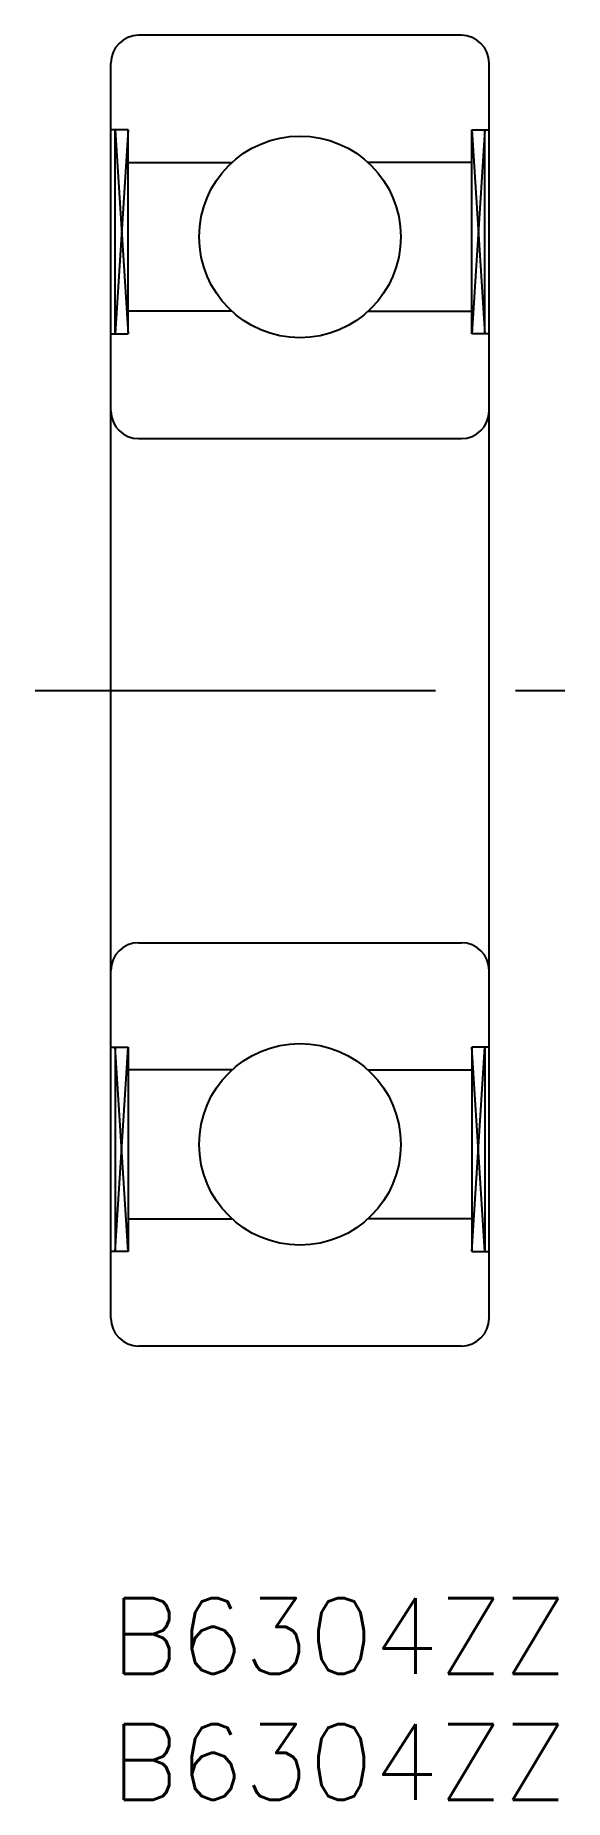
# Model space of a CAD drawing. Extents: x -3 to 18, y -8 to 62.
import ezdxf

# ---------------------------------------------------------------- set-up
doc = ezdxf.new("R2010")
doc.units = 0
doc.header["$LTSCALE"] = 0.5
doc.linetypes.add('CENTER', pattern=[50.8, 31.75, -6.35, 6.35, -6.35])
for name, color, linetype in [('MSM_CENTER', 1, 'CENTER'), ('MSM_CONTINUOUS', 7, 'CONTINUOUS'), ('MSM_NARROW', 5, 'CONTINUOUS'), ('MSM_PART_NUMBER', 7, 'CONTINUOUS')]:
    doc.layers.add(name, color=color, linetype=linetype)
doc.styles.get("Standard").update_dxf_attribs({"font": 'txt.shx', "height": 3, "bigfont": 'bigfont.shx'})

# ---------------------------------------------------------------- blocks, each defined once
blk = doc.blocks.new('*U2')
at = {"layer": 'MSM_PART_NUMBER'}
blk.add_text('B6304ZZ', height=3, dxfattribs=at).set_placement((0, -3))
blk = doc.blocks.new('*U3')
at = {"layer": 'MSM_PART_NUMBER'}
blk.add_text('B6304ZZ', height=3, dxfattribs=at).set_placement((0, -8))

msp = doc.modelspace()

# ---------------------------------------------------------------- linework, layer by layer
at = {"layer": 'MSM_CENTER'}
msp.add_line((-3, 36), (18, 36), dxfattribs=at)
at = {"layer": 'MSM_CONTINUOUS'}
for p, q in [((13.9, 62), (1.1, 62)), ((0, 11.1), (0, 60.9)), ((15, 11.1), (15, 60.9)), ((0.69, 58.25), (0, 58.25)), ((0.172, 50.15), (0.172, 58.25)), ((0.69, 50.15), (0.69, 58.25)), ((14.31, 50.15), (14.31, 58.25)), ((14.31, 58.25), (15, 58.25)), ((14.828, 50.15), (14.828, 58.25)), ((0.69, 56.95), (4.799, 56.95)), ((14.31, 56.95), (10.201, 56.95)), ((4.799, 51.05), (0.69, 51.05)), ((10.201, 51.05), (14.31, 51.05)), ((0, 50.15), (0.69, 50.15)), ((15, 50.15), (14.31, 50.15)), ((1.1, 46), (13.9, 46)), ((1.1, 26), (13.9, 26)), ((0, 21.85), (0.69, 21.85)), ((0.172, 21.85), (0.172, 13.75)), ((0.69, 21.85), (0.69, 13.75)), ((14.31, 21.85), (14.31, 13.75)), ((15, 21.85), (14.31, 21.85)), ((14.828, 21.85), (14.828, 13.75)), ((4.799, 20.95), (0.69, 20.95)), ((10.201, 20.95), (14.31, 20.95)), ((0.69, 15.05), (4.799, 15.05)), ((14.31, 15.05), (10.201, 15.05)), ((0.69, 13.75), (0, 13.75)), ((14.31, 13.75), (15, 13.75)), ((13.9, 10), (1.1, 10))]:
    msp.add_line(p, q, dxfattribs=at)
for centre in [(7.5, 54), (7.5, 18)]:
    msp.add_circle(centre, 4, dxfattribs=at)
for centre, start, end in [((1.1, 60.9), 90, 180), ((13.9, 60.9), 0, 90), ((1.1, 47.1), 180, 270), ((13.9, 47.1), 270, 0), ((1.1, 24.9), 90, 180), ((13.9, 24.9), 0, 90), ((1.1, 11.1), 180, 270), ((13.9, 11.1), 270, 0)]:
    msp.add_arc(centre, 1.1, start, end, dxfattribs=at)
at = {"layer": 'MSM_NARROW'}
for p, q in [((0.172, 58.25), (0.69, 50.15)), ((0.69, 58.25), (0.172, 50.15)), ((14.828, 58.25), (14.31, 50.15)), ((14.31, 58.25), (14.828, 50.15)), ((0.172, 13.75), (0.69, 21.85)), ((0.69, 13.75), (0.172, 21.85)), ((14.828, 13.75), (14.31, 21.85)), ((14.31, 13.75), (14.828, 21.85))]:
    msp.add_line(p, q, dxfattribs=at)

# ---------------------------------------------------------------- block references
at = {"layer": 'MSM_CONTINUOUS'}
for name in ['*U2', '*U3']:
    msp.add_blockref(name, (0, 0), dxfattribs=at)

doc.saveas('drawing.dxf')
